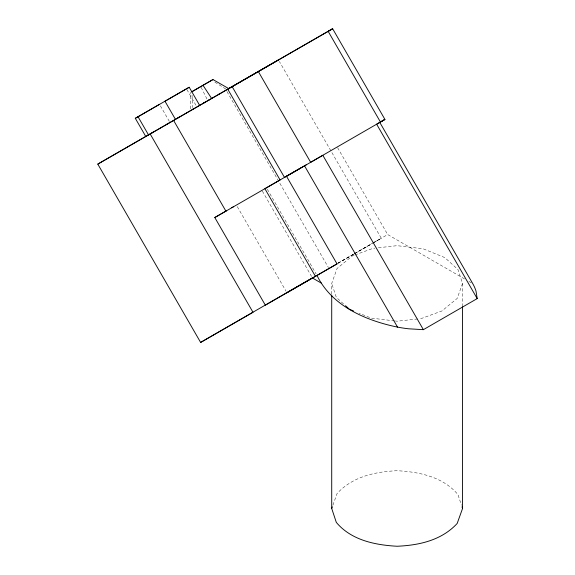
<?xml version="1.0" encoding="UTF-8"?>
<svg xmlns="http://www.w3.org/2000/svg" width="575" height="575" viewBox="0 0 575 575"><rect width="100%" height="100%" fill="white"/><g stroke="black" fill="none" stroke-linecap="round" stroke-linejoin="round"><path stroke-width="0.43" stroke-dasharray="2.88 2.16" d="M190.699 108.862L190.778 92.345M331.717 294.206L331.717 283.446L337.101 268.446L352.36 255.911L354.013 255.307M332.918 505.152L337.101 493.479C352.719 476.618 375.001 471.687 397.131 470.717C419.232 471.917 443.066 476.776 457.959 494.579L461.466 505.209M378.408 247.739L397.131 245.676L423.114 248.781L444.82 257.593L457.959 269.538L462.552 283.446L457.168 298.447L441.909 310.974L421.216 318.557L418.535 318.852M337.748 263.372L353.294 254.394M354.071 253.949L371.953 243.62M372.737 243.175L381.283 238.237L279.357 61.467M337.733 263.4L373.994 242.47M374.763 242.025L387.701 234.557L465.046 279.213M338.15 263.048L353.553 254.186M354.322 253.748L372.039 243.556M372.808 243.11L381.283 238.237M354.84 254.998L373.053 248.328L374.842 248.134M417.644 318.952L397.131 321.209L395.406 321.001M394.536 320.9L371.155 318.104L359.095 313.21M468.912 281.441L472.003 283.231M214.834 82.096L226.061 89.211M343.534 303.916L336.31 297.347L331.717 283.446M337.604 147.682L387.701 234.557M226.974 91.597L328.454 267.591M267.339 189.297L316.121 273.901M262.365 191.123L311.564 276.446M186.904 89.563L196.053 105.426M237.281 206.619L286.027 291.166M160.389 105.843L169.539 121.706M201.135 87.371L207 99.087M192.05 95.249L192.553 107.647M462.552 283.446L462.552 305.857"/><path stroke-width="0.86" d="M462.552 306.755L462.552 508.48L457.168 523.48C441.55 540.349 419.268 545.28 397.131 546.25C375.037 545.05 351.203 540.191 336.31 522.387L331.717 508.48L332.314 506.819M228.39 88.722L332.645 28.75L328.167 31.359L380.449 122.029L384.934 119.42L332.645 28.75L145.763 136.447L135.305 118.313L159.519 104.334M199.662 105.39L189.204 87.256L164.989 101.236L175.447 119.37M191.547 91.907L212.973 79.558L228.735 88.593M191.906 91.712L212.973 79.558M97.8 164.112L150.183 133.982L253.007 312.297L200.625 342.427L97.8 164.112L146 136.282M148.034 135.132L149.55 134.263M151.814 132.947L153.331 132.077M166.951 124.214L168.547 123.266M177.876 117.882L179.436 116.984M192.647 109.351L194.206 108.452M203.536 103.069L205.088 102.17M150.183 133.982L278.458 59.922M286.494 176.245L337.029 263.889L265.341 305.174L214.798 217.53L226.363 210.853M231.761 207.74L233.299 206.849M306.123 164.917L264.902 188.708L315.445 276.352M200.625 342.427L312.577 277.79M317.012 275.447C331.753 306.087 366.038 320.606 397.533 327.118A93.078 53.734 0 0 0 408.667 328.799L423.38 329.669L477.2 298.598L475.992 291.036A92.216 53.238 0 0 0 472.772 283.676L379.78 122.396L376.647 124.214L477.2 298.598M135.305 118.313L189.204 87.256M207.783 100.647L209.307 99.77M218.435 94.508L219.959 93.632M379.514 122.54L384.934 119.42L310.673 162.315L258.391 71.645M214.798 217.53L280.082 179.953L227.801 89.283M285.94 176.547L300.653 168.072M286.925 292.718L337.029 263.889M353.467 310.924L349.449 309.293L345.503 305.713M312.455 277.998L321.49 283.209M202.997 85.316L211.643 98.462M423.38 329.669L322.827 155.293L284.488 177.409L232.207 86.739M304.534 165.837L397.533 327.118M173.614 120.448L225.896 211.118M138.043 116.761L148.501 134.895M462.012 506.848L462.552 508.48M331.717 295.097L331.717 508.48"/></g></svg>
